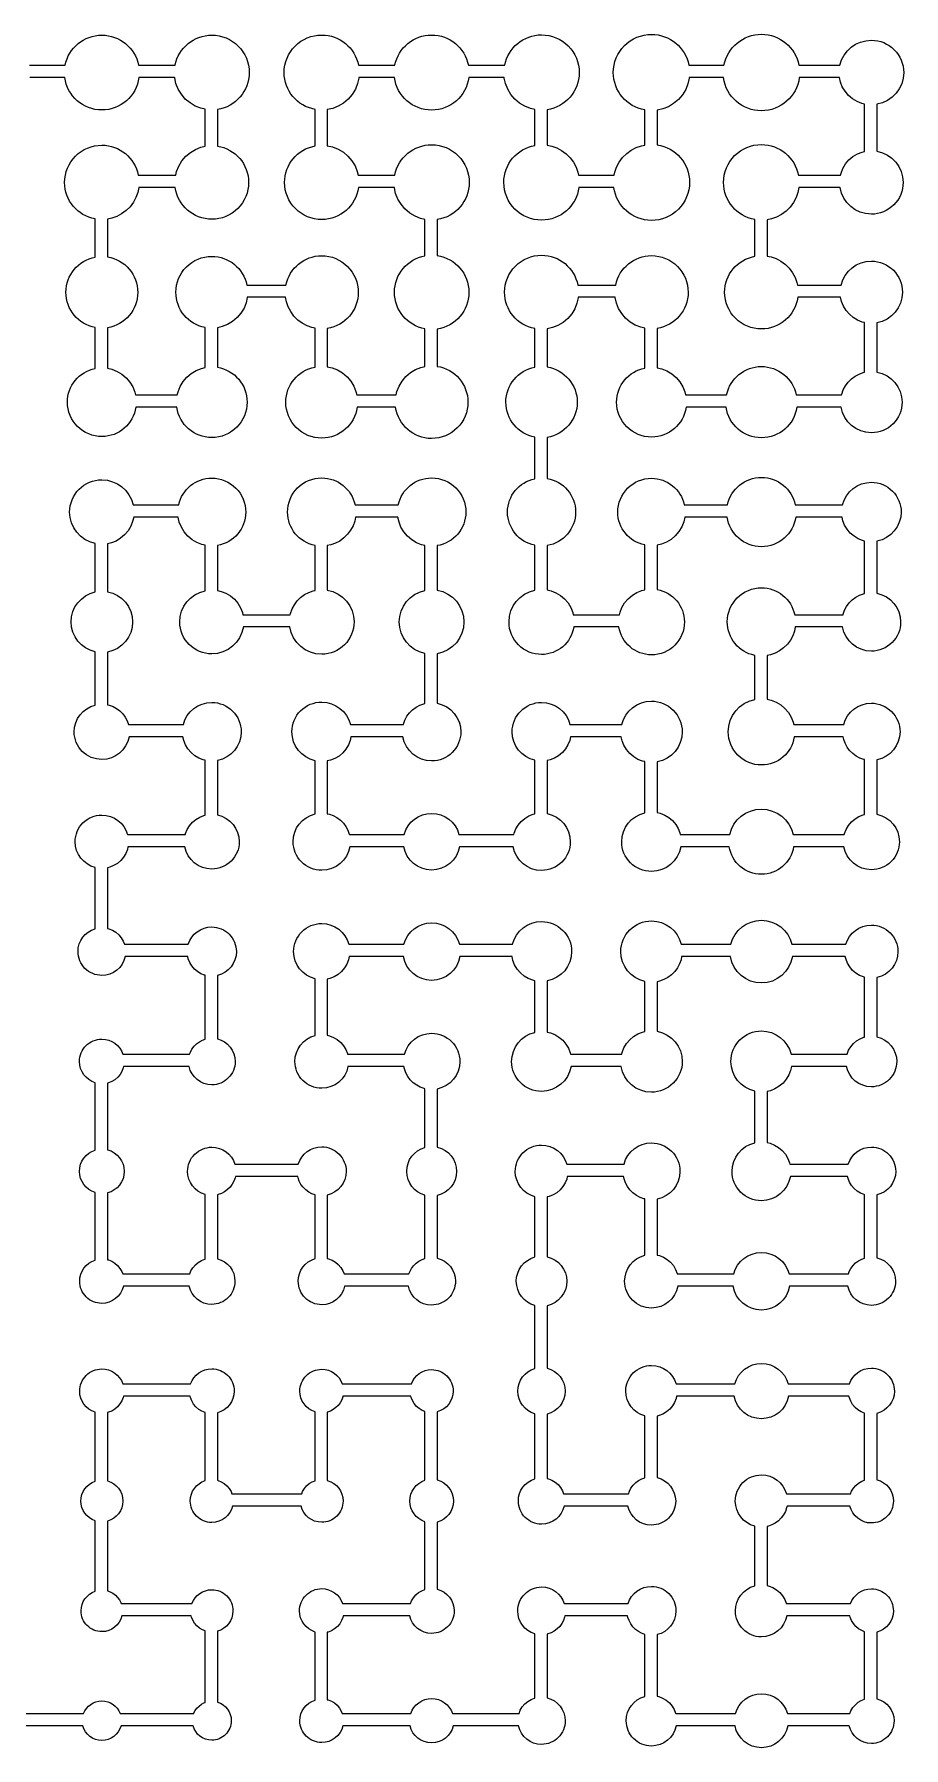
# Model space of a CAD drawing. Extents: x 0.02 to 7.98, y 0.02 to 7.98.
# Drawn here: x 6.986 to 7.975, y 4.031 to 5.98 of the extents above; entities that cross this region are included whole.
import ezdxf

# ---------------------------------------------------------------- set-up
doc = ezdxf.new("R2010")
doc.units = 0
doc.layers.add('PYDXF', color=18, linetype='CONTINUOUS')

msp = doc.modelspace()

# ---------------------------------------------------------------- linework, layer by layer
at = {"layer": 'PYDXF'}
for points in [[(6.9807, 5.9445), (7.0214, 5.9445, -0.357979), (7.0631, 5.9788, -0.357979), (7.1048, 5.9445), (7.1464, 5.9445, -0.357979), (7.1881, 5.9788, -0.414214), (7.2307, 5.9362, -0.370776), (7.1945, 5.8941), (7.1945, 5.8526, -0.370049), (7.23, 5.8112, -0.414214), (7.1881, 5.7693, -0.374497), (7.1466, 5.8055), (7.1051, 5.8055), (7.1039, 5.7999), (7.1019, 5.7942), (7.099, 5.7887), (7.0952, 5.7836), (7.0907, 5.7791), (7.0856, 5.7754), (7.0801, 5.7724), (7.0744, 5.7704), (7.0695, 5.7694), (7.0695, 5.7265, -0.368893), (7.1039, 5.6862, -0.368893), (7.0695, 5.6459), (7.0695, 5.5998), (7.0746, 5.5986), (7.0804, 5.5963), (7.0858, 5.5931), (7.0908, 5.5889), (7.0949, 5.584), (7.0982, 5.5785), (7.1005, 5.5727), (7.1012, 5.5695), (7.1489, 5.5695), (7.1497, 5.5731), (7.152, 5.579), (7.1554, 5.5846), (7.1597, 5.5897), (7.1647, 5.594), (7.1704, 5.5973), (7.1763, 5.5997), (7.1805, 5.6006), (7.1805, 5.6462, -0.36158), (7.1473, 5.6862, -0.414214), (7.1881, 5.7271, -0.355549), (7.228, 5.6945), (7.2725, 5.6945, -0.356556), (7.3131, 5.7278, -0.414214), (7.3547, 5.6862, -0.369672), (7.3195, 5.6452), (7.3195, 5.6015), (7.3251, 5.6003), (7.3311, 5.5979), (7.3368, 5.5945), (7.342, 5.5901), (7.3463, 5.585), (7.3498, 5.5793), (7.3521, 5.5732), (7.353, 5.5695), (7.3978, 5.5695), (7.3986, 5.5734), (7.4011, 5.5795), (7.4045, 5.5852), (7.4089, 5.5904), (7.4141, 5.5949), (7.4199, 5.5983), (7.426, 5.6007), (7.4305, 5.6017), (7.4305, 5.6447, -0.362101), (7.3958, 5.6862, -0.362101), (7.4305, 5.7278), (7.4305, 5.7692), (7.4255, 5.7703), (7.4192, 5.7728), (7.4132, 5.7764), (7.4078, 5.781), (7.4033, 5.7864), (7.3997, 5.7923), (7.3972, 5.7987), (7.3957, 5.805), (7.3957, 5.8055), (7.3549, 5.8055, -0.374885), (7.3131, 5.769, -0.414214), (7.2709, 5.8112, -0.361958), (7.3055, 5.8527), (7.3055, 5.8943, -0.362518), (7.2704, 5.9362, -0.414214), (7.3131, 5.9789, -0.358136), (7.3549, 5.9445), (7.3963, 5.9445, -0.358123), (7.4381, 5.9789, -0.358136), (7.4799, 5.9445), (7.5212, 5.9445, -0.358279), (7.5631, 5.9791, -0.414214), (7.6059, 5.9362, -0.371009), (7.5695, 5.8939), (7.5695, 5.8536), (7.5746, 5.8526), (7.5804, 5.8506), (7.5859, 5.8476), (7.5911, 5.8438), (7.5957, 5.8392), (7.5995, 5.8341), (7.6024, 5.8285), (7.6045, 5.8227), (7.6051, 5.8195), (7.6457, 5.8195), (7.6464, 5.8228), (7.6485, 5.8286), (7.6515, 5.8342), (7.6553, 5.8394), (7.6599, 5.8441), (7.6651, 5.8479), (7.6707, 5.8509), (7.6766, 5.8529), (7.6805, 5.8537), (7.6805, 5.8936, -0.363326), (7.6447, 5.9362, -0.414214), (7.6881, 5.9796, -0.35901), (7.7306, 5.9445), (7.7705, 5.9445, -0.359154), (7.8131, 5.9797, -0.359154), (7.8557, 5.9445), (7.9023, 5.9445, -0.349175), (7.9381, 5.973, -0.414214), (7.9749, 5.9362, -0.363886), (7.9445, 5.9001), (7.9445, 5.8467, -0.362961), (7.9742, 5.8112, -0.414214), (7.9381, 5.7751, -0.368166), (7.9025, 5.8055), (7.8558, 5.8055), (7.8546, 5.7998), (7.8525, 5.794), (7.8496, 5.7884), (7.8458, 5.7832), (7.8412, 5.7786), (7.836, 5.7748), (7.8304, 5.7718), (7.8246, 5.7698), (7.8195, 5.7687), (7.8195, 5.7275), (7.8243, 5.7265), (7.8299, 5.7245), (7.8353, 5.7216), (7.8403, 5.7179), (7.8448, 5.7135), (7.8485, 5.7084), (7.8514, 5.703), (7.8534, 5.6974), (7.854, 5.6945), (7.9037, 5.6945, -0.346711), (7.9381, 5.7217, -0.414214), (7.9735, 5.6862, -0.361958), (7.9445, 5.6515), (7.9445, 5.5954, -0.36158), (7.973, 5.5612, -0.414214), (7.9381, 5.5264, -0.366528), (7.9038, 5.5555), (7.8533, 5.5555, -0.37324), (7.8131, 5.5207, -0.37324), (7.7729, 5.5555), (7.7274, 5.5555, -0.372371), (7.6881, 5.5215, -0.414214), (7.6484, 5.5612, -0.358658), (7.6805, 5.6001), (7.6805, 5.6454), (7.6759, 5.6464), (7.6697, 5.6489), (7.6639, 5.6523), (7.6587, 5.6568), (7.6542, 5.662), (7.6507, 5.6679), (7.6483, 5.674), (7.6469, 5.6802), (7.6469, 5.6805), (7.6048, 5.6805), (7.6048, 5.6801), (7.6034, 5.6739), (7.6009, 5.6676), (7.5974, 5.6618), (7.5929, 5.6565), (7.5876, 5.652), (7.5817, 5.6484), (7.5755, 5.646), (7.5695, 5.6446), (7.5695, 5.6013, -0.36862), (7.6037, 5.5612, -0.36862), (7.5695, 5.5212), (7.5695, 5.4744, -0.366437), (7.6018, 5.4362, -0.366437), (7.5695, 5.3981), (7.5695, 5.3477), (7.574, 5.3467), (7.5795, 5.3445), (7.5846, 5.3414), (7.5893, 5.3374), (7.5933, 5.3328), (7.5964, 5.3276), (7.5985, 5.3221), (7.5991, 5.3195), (7.6517, 5.3195), (7.6523, 5.3222), (7.6545, 5.3278), (7.6576, 5.333), (7.6616, 5.3377), (7.6664, 5.3417), (7.6716, 5.3448), (7.6771, 5.347), (7.6805, 5.3478), (7.6805, 5.3988, -0.356647), (7.6498, 5.4362, -0.414214), (7.6881, 5.4746, -0.351769), (7.7254, 5.4445), (7.7746, 5.4445, -0.353562), (7.8131, 5.4757, -0.353588), (7.8516, 5.4445), (7.9054, 5.4445, -0.34356), (7.9381, 5.4701, -0.414214), (7.972, 5.4362, -0.359558), (7.9445, 5.4031), (7.9445, 5.3438, -0.358606), (7.9714, 5.3112, -0.414214), (7.9381, 5.278, -0.36425), (7.9054, 5.3055), (7.8515, 5.3055), (7.8506, 5.3009), (7.8487, 5.2956), (7.846, 5.2906), (7.8426, 5.2859), (7.8384, 5.2818), (7.8338, 5.2783), (7.8287, 5.2757), (7.8235, 5.2738), (7.8195, 5.273), (7.8195, 5.2233), (7.8242, 5.2223), (7.8298, 5.2201), (7.835, 5.2169), (7.8398, 5.2129), (7.8438, 5.2081), (7.8469, 5.2029), (7.8492, 5.1973), (7.8498, 5.1945), (7.9067, 5.1945, -0.340709), (7.9381, 5.2188, -0.414214), (7.9707, 5.1862, -0.357326), (7.9445, 5.1544), (7.9445, 5.0924, -0.356255), (7.97, 5.0612, -0.414214), (7.9381, 5.0293, -0.362127), (7.9068, 5.0555), (7.8497, 5.0555, -0.369335), (7.8131, 5.0242, -0.369335), (7.7765, 5.0555), (7.7214, 5.0555, -0.36511), (7.6881, 5.0274, -0.414214), (7.6542, 5.0612, -0.349058), (7.6805, 5.0941), (7.6805, 5.1523), (7.6779, 5.1529), (7.6727, 5.1549), (7.6679, 5.1579), (7.6635, 5.1616), (7.6597, 5.166), (7.6568, 5.1709), (7.6548, 5.176), (7.6538, 5.1805), (7.596, 5.1805), (7.5951, 5.1764), (7.5931, 5.1715), (7.5903, 5.1668), (7.5868, 5.1626), (7.5825, 5.159), (7.5779, 5.1562), (7.5729, 5.1543), (7.5695, 5.1535), (7.5695, 5.0932, -0.357587), (7.5958, 5.0612, -0.414214), (7.5631, 5.0285, -0.363339), (7.531, 5.0555), (7.4698, 5.0555, -0.362622), (7.4381, 5.029, -0.362622), (7.4065, 5.0555), (7.3451, 5.0555, -0.363104), (7.3131, 5.0287, -0.414214), (7.2806, 5.0612, -0.346409), (7.3055, 5.0928), (7.3055, 5.1533, -0.349058), (7.2792, 5.1862, -0.414214), (7.3131, 5.2201, -0.34356), (7.3459, 5.1945), (7.4061, 5.1945), (7.4062, 5.1951), (7.4078, 5.1995), (7.41, 5.2039), (7.413, 5.2078), (7.4165, 5.2114), (7.4205, 5.2143), (7.4248, 5.2166), (7.4293, 5.2182), (7.4305, 5.2184), (7.4305, 5.2754, -0.354203), (7.4013, 5.3112, -0.354229), (7.4305, 5.3471), (7.4305, 5.3982), (7.4267, 5.3991), (7.421, 5.4014), (7.4155, 5.4046), (7.4106, 5.4088), (7.4065, 5.4137), (7.4032, 5.4191), (7.401, 5.4248), (7.3997, 5.4305), (7.3515, 5.4305), (7.3506, 5.4259), (7.3487, 5.4206), (7.346, 5.4156), (7.3426, 5.4109), (7.3384, 5.4068), (7.3338, 5.4033), (7.3287, 5.4007), (7.3235, 5.3988), (7.3195, 5.398), (7.3195, 5.3474, -0.363899), (7.3499, 5.3112, -0.414214), (7.3131, 5.2745, -0.36901), (7.2768, 5.3055), (7.224, 5.3055, -0.368503), (7.1881, 5.2749, -0.414214), (7.1517, 5.3112, -0.353536), (7.1805, 5.3467), (7.1805, 5.3985), (7.1768, 5.3993), (7.1711, 5.4016), (7.1657, 5.4048), (7.1608, 5.4089), (7.1567, 5.4138), (7.1535, 5.4192), (7.1512, 5.4249), (7.15, 5.4305), (7.0993, 5.4305), (7.0981, 5.4255), (7.096, 5.4201), (7.0929, 5.4149), (7.089, 5.4103), (7.0844, 5.4064), (7.0793, 5.4033), (7.0739, 5.4012), (7.0695, 5.4002), (7.0695, 5.3456, -0.36158), (7.0981, 5.3112, -0.36158), (7.0695, 5.2769), (7.0695, 5.217), (7.0715, 5.2166), (7.0758, 5.2151), (7.0798, 5.2129), (7.0836, 5.2101), (7.087, 5.2068), (7.0898, 5.203), (7.0919, 5.1989), (7.0934, 5.1946), (7.0935, 5.1945), (7.1558, 5.1945, -0.342641), (7.1881, 5.2197, -0.414214), (7.2215, 5.1862, -0.358841), (7.1945, 5.1535), (7.1945, 5.0917, -0.35483), (7.2193, 5.0612, -0.414214), (7.1881, 5.0301, -0.36158), (7.1576, 5.0555), (7.0928, 5.0555), (7.0921, 5.0523), (7.0904, 5.0478), (7.0878, 5.0436), (7.0846, 5.0398), (7.0808, 5.0365), (7.0765, 5.034), (7.072, 5.0322), (7.0695, 5.0316), (7.0695, 4.9625), (7.0711, 4.9622), (7.0751, 4.9606), (7.0789, 4.9583), (7.0823, 4.9554), (7.0852, 4.952), (7.0874, 4.9482), (7.0889, 4.9445), (7.1614, 4.9445, -0.328971), (7.1881, 4.9642, -0.414214), (7.2161, 4.9362, -0.348192), (7.1945, 4.9091), (7.1945, 4.837, -0.344598), (7.2147, 4.8112, -0.414214), (7.1881, 4.7847, -0.351625), (7.1623, 4.8055), (7.0878, 4.8055), (7.0874, 4.8038), (7.0859, 4.8), (7.0838, 4.7965), (7.0811, 4.7933), (7.0779, 4.7905), (7.0743, 4.7884), (7.0706, 4.7869), (7.0695, 4.7867), (7.0695, 4.7108, -0.341524), (7.0886, 4.6862, -0.341524), (7.0695, 4.6617), (7.0695, 4.5856), (7.0705, 4.5854), (7.0743, 4.5839), (7.0778, 4.5818), (7.081, 4.5791), (7.0837, 4.5759), (7.0858, 4.5724), (7.0869, 4.5695), (7.1631, 4.5695), (7.1644, 4.5729), (7.1666, 4.5766), (7.1695, 4.5799), (7.1728, 4.5827), (7.1765, 4.5849), (7.1804, 4.5865), (7.1805, 4.5865), (7.1805, 4.6599, -0.334075), (7.1606, 4.6862, -0.414214), (7.1881, 4.7137, -0.327282), (7.2143, 4.6945), (7.2865, 4.6945, -0.328417), (7.3131, 4.7141, -0.414214), (7.3409, 4.6862, -0.347734), (7.3195, 4.6592), (7.3195, 4.5871), (7.321, 4.5868), (7.3249, 4.5852), (7.3287, 4.583), (7.332, 4.5802), (7.3349, 4.5768), (7.3371, 4.573), (7.3385, 4.5695), (7.4123, 4.5695), (7.4133, 4.5721), (7.4151, 4.5757), (7.4176, 4.5789), (7.4204, 4.5818), (7.4237, 4.5842), (7.4272, 4.5861), (7.4305, 4.5872), (7.4305, 4.659, -0.336512), (7.4098, 4.6862, -0.336512), (7.4305, 4.7135), (7.4305, 4.7801), (7.4296, 4.7803), (7.4252, 4.7819), (7.4211, 4.7841), (7.4172, 4.7869), (7.4138, 4.7903), (7.4109, 4.7942), (7.4087, 4.7984), (7.4072, 4.8027), (7.4066, 4.8055), (7.343, 4.8055, -0.359715), (7.3131, 4.7807, -0.414214), (7.2826, 4.8112, -0.342063), (7.3055, 4.8408), (7.3055, 4.9053, -0.345136), (7.2812, 4.9362, -0.414214), (7.3131, 4.9682, -0.339315), (7.3439, 4.9445), (7.4066, 4.9445, -0.341038), (7.4381, 4.9689, -0.341038), (7.4697, 4.9445), (7.5301, 4.9445, -0.344151), (7.5631, 4.9704, -0.414214), (7.5973, 4.9362, -0.360015), (7.5695, 4.9028), (7.5695, 4.8446), (7.5731, 4.8437), (7.5781, 4.8418), (7.5829, 4.8389), (7.5872, 4.8353), (7.5908, 4.831), (7.5936, 4.8262), (7.5956, 4.8212), (7.596, 4.8195), (7.6542, 4.8195), (7.6547, 4.8215), (7.6567, 4.8267), (7.6596, 4.8316), (7.6634, 4.836), (7.6678, 4.8397), (7.6727, 4.8427), (7.6778, 4.8447), (7.6805, 4.8453), (7.6805, 4.9023, -0.350918), (7.6532, 4.9362, -0.414214), (7.6881, 4.9711, -0.345569), (7.7219, 4.9445), (7.7785, 4.9445, -0.347157), (7.8131, 4.9719, -0.347222), (7.8478, 4.9445), (7.9091, 4.9445, -0.335129), (7.9381, 4.9664, -0.414214), (7.9683, 4.9362, -0.35296), (7.9445, 4.9068), (7.9445, 4.8393, -0.350106), (7.967, 4.8112, -0.414214), (7.9381, 4.7824, -0.356595), (7.9099, 4.8055), (7.8473, 4.8055), (7.8463, 4.801), (7.8443, 4.7959), (7.8414, 4.7911), (7.8377, 4.7867), (7.8333, 4.783), (7.8284, 4.7801), (7.8233, 4.778), (7.8195, 4.7772), (7.8195, 4.719), (7.8229, 4.7182), (7.8279, 4.7162), (7.8325, 4.7134), (7.8368, 4.7099), (7.8403, 4.7057), (7.8431, 4.701), (7.8451, 4.6961), (7.8454, 4.6945), (7.9118, 4.6945, -0.327731), (7.9381, 4.7139, -0.414214), (7.9658, 4.6862, -0.347379), (7.9445, 4.6594), (7.9445, 4.5879, -0.346881), (7.9656, 4.5612, -0.414214), (7.9381, 4.5338, -0.353693), (7.9113, 4.5555), (7.8452, 4.5555, -0.363339), (7.8131, 4.5285, -0.363339), (7.781, 4.5555), (7.718, 4.5555, -0.359715), (7.6881, 4.5307, -0.414214), (7.6576, 4.5612, -0.342063), (7.6805, 4.5908), (7.6805, 4.6548), (7.6795, 4.655), (7.6751, 4.6566), (7.6709, 4.6588), (7.667, 4.6617), (7.6636, 4.6651), (7.6607, 4.669), (7.6585, 4.6732), (7.6569, 4.6776), (7.6563, 4.6805), (7.5924, 4.6805), (7.5917, 4.6775), (7.5899, 4.6731), (7.5874, 4.6689), (7.5842, 4.6651), (7.5805, 4.6619), (7.5763, 4.6594), (7.5719, 4.6577), (7.5695, 4.6571), (7.5695, 4.5891, -0.349739), (7.5918, 4.5612, -0.349739), (7.5695, 4.5333), (7.5695, 4.4623, -0.345543), (7.59, 4.4362, -0.345543), (7.5695, 4.4101), (7.5695, 4.3368), (7.5709, 4.3365), (7.5748, 4.3349), (7.5784, 4.3327), (7.5818, 4.3299), (7.5846, 4.3266), (7.5868, 4.3229), (7.5881, 4.3195), (7.662, 4.3195), (7.663, 4.3223), (7.6648, 4.3258), (7.6673, 4.3291), (7.6702, 4.3321), (7.6735, 4.3345), (7.6771, 4.3364), (7.6805, 4.3376), (7.6805, 4.4081, -0.338749), (7.6589, 4.4362, -0.414214), (7.6881, 4.4654, -0.332428), (7.7161, 4.4445), (7.7828, 4.4445, -0.338223), (7.8131, 4.4677, -0.338341), (7.8435, 4.4445), (7.9133, 4.4445, -0.322921), (7.9381, 4.4624, -0.414214), (7.9643, 4.4362, -0.343626), (7.9445, 4.4109), (7.9445, 4.3354, -0.34042), (7.9632, 4.3112, -0.414214), (7.9381, 4.2862, -0.347852), (7.9138, 4.3055), (7.8422, 4.3055), (7.8417, 4.3033), (7.8403, 4.2993), (7.8383, 4.2954), (7.8356, 4.2919), (7.8325, 4.2887), (7.8289, 4.2861), (7.825, 4.284), (7.821, 4.2826), (7.8195, 4.2823), (7.8195, 4.215), (7.8218, 4.2145), (7.8261, 4.2127), (7.8303, 4.2103), (7.834, 4.2071), (7.8372, 4.2034), (7.8396, 4.1993), (7.8414, 4.1949), (7.8414, 4.1945), (7.9145, 4.1945, -0.318622), (7.9381, 4.2113, -0.414214), (7.9632, 4.1862, -0.34042), (7.9445, 4.1621), (7.9445, 4.0862, -0.342601), (7.9639, 4.0612, -0.414214), (7.9381, 4.0354, -0.349818), (7.913, 4.0555), (7.8432, 4.0555, -0.359989), (7.8131, 4.0306, -0.359989), (7.7831, 4.0555), (7.7162, 4.0555, -0.356255), (7.6881, 4.0325, -0.414214), (7.6594, 4.0612, -0.337433), (7.6805, 4.0889), (7.6805, 4.1595), (7.6769, 4.1607), (7.6733, 4.1627), (7.67, 4.1651), (7.667, 4.1681), (7.6645, 4.1714), (7.6626, 4.1751), (7.6613, 4.1788), (7.6609, 4.1805), (7.5896, 4.1805), (7.5892, 4.179), (7.5879, 4.1753), (7.5861, 4.1718), (7.5837, 4.1686), (7.5808, 4.1657), (7.5775, 4.1633), (7.574, 4.1614), (7.5703, 4.1601), (7.5695, 4.1599), (7.5695, 4.0873, -0.345543), (7.59, 4.0612, -0.414214), (7.5631, 4.0343, -0.352463), (7.5369, 4.0555), (7.4626, 4.0555, -0.34835), (7.4381, 4.036, -0.34835), (7.4136, 4.0555), (7.3372, 4.0555, -0.347379), (7.3131, 4.0364, -0.414214), (7.2883, 4.0612, -0.325499), (7.3055, 4.0848), (7.3055, 4.1622, -0.327004), (7.2879, 4.1862, -0.414214), (7.3131, 4.2115, -0.31939), (7.3369, 4.1945), (7.4139, 4.1945), (7.4151, 4.1975), (7.4173, 4.2011), (7.42, 4.2044), (7.4232, 4.2071), (7.4268, 4.2092), (7.4305, 4.2107), (7.4305, 4.2876, -0.325591), (7.4133, 4.3112, -0.325499), (7.4305, 4.3348), (7.4305, 4.413), (7.4273, 4.4143), (7.4239, 4.4163), (7.4208, 4.4189), (7.4182, 4.422), (7.4162, 4.4254), (7.4147, 4.4291), (7.4144, 4.4305), (7.3372, 4.4305), (7.3371, 4.4296), (7.3359, 4.4263), (7.3342, 4.423), (7.332, 4.42), (7.3293, 4.4174), (7.3263, 4.4152), (7.3231, 4.4135), (7.3197, 4.4123), (7.3195, 4.4122), (7.3195, 4.3346, -0.338026), (7.3374, 4.3112, -0.414214), (7.3131, 4.287, -0.345674), (7.2896, 4.3055), (7.2118, 4.3055, -0.346251), (7.1881, 4.2868, -0.414214), (7.1637, 4.3112, -0.324111), (7.1805, 4.3344), (7.1805, 4.412), (7.1769, 4.4134), (7.1733, 4.4155), (7.1701, 4.4183), (7.1674, 4.4215), (7.1653, 4.425), (7.1638, 4.4288), (7.1634, 4.4305), (7.0876, 4.4305), (7.0872, 4.4288), (7.0858, 4.4251), (7.0837, 4.4216), (7.081, 4.4184), (7.0778, 4.4157), (7.0743, 4.4136), (7.0705, 4.4121), (7.0695, 4.4119), (7.0695, 4.3342, -0.336736), (7.087, 4.3112, -0.336867), (7.0695, 4.2883), (7.0695, 4.209), (7.0726, 4.2079), (7.0757, 4.2063), (7.0785, 4.2042), (7.081, 4.2016), (7.0831, 4.1988), (7.0848, 4.1957), (7.0852, 4.1945), (7.1656, 4.1945, -0.31457), (7.1881, 4.2103, -0.414214), (7.2122, 4.1862, -0.337394), (7.1945, 4.1631), (7.1945, 4.0824, -0.330858), (7.2103, 4.0612, -0.414214), (7.1881, 4.0391, -0.33921), (7.1668, 4.0555), (7.0849, 4.0555, -0.340656), (7.0631, 4.0387, -0.340656), (7.0413, 4.0555), (6.9571, 4.0555, -0.330489)], [(6.9561, 4.0695), (7.0422, 4.0695, -0.307941), (7.0631, 4.0838, -0.307941), (7.0841, 4.0695), (7.1676, 4.0695), (7.1678, 4.0701), (7.1694, 4.073), (7.1713, 4.0757), (7.1737, 4.078), (7.1763, 4.08), (7.1792, 4.0815), (7.1805, 4.082), (7.1805, 4.1635), (7.1775, 4.1647), (7.1741, 4.1667), (7.1711, 4.1692), (7.1685, 4.1723), (7.1665, 4.1756), (7.1651, 4.1792), (7.1648, 4.1805), (7.086, 4.1805, -0.343915), (7.0631, 4.1626, -0.414214), (7.0395, 4.1862, -0.320924), (7.0555, 4.2086), (7.0555, 4.2887, -0.321745), (7.0393, 4.3112, -0.321692), (7.0555, 4.3338), (7.0555, 4.4122, -0.327004), (7.0379, 4.4362, -0.414214), (7.0631, 4.4615, -0.31939), (7.0869, 4.4445), (7.1641, 4.4445, -0.320131), (7.1881, 4.4617, -0.414214), (7.2136, 4.4362, -0.341524), (7.1945, 4.4117), (7.1945, 4.3348), (7.1953, 4.3346), (7.1989, 4.3332), (7.2023, 4.3311), (7.2054, 4.3285), (7.208, 4.3254), (7.2101, 4.322), (7.2111, 4.3195), (7.2904, 4.3195), (7.2914, 4.3219), (7.2934, 4.3253), (7.296, 4.3284), (7.299, 4.331), (7.3024, 4.333), (7.3055, 4.3342), (7.3055, 4.4126, -0.325591), (7.2883, 4.4362, -0.414214), (7.3131, 4.4611, -0.317854), (7.3365, 4.4445), (7.4152, 4.4445, -0.316252), (7.4381, 4.4607, -0.414214), (7.4626, 4.4362, -0.338644), (7.4445, 4.4127), (7.4445, 4.3352, -0.339841), (7.463, 4.3112, -0.339946), (7.4445, 4.2872), (7.4445, 4.211, -0.342181), (7.4637, 4.1862, -0.414214), (7.4381, 4.1606, -0.349398), (7.4132, 4.1805), (7.3376, 4.1805), (7.3372, 4.1788), (7.3358, 4.1751), (7.3337, 4.1716), (7.331, 4.1684), (7.3278, 4.1657), (7.3243, 4.1636), (7.3205, 4.1621), (7.3195, 4.1619), (7.3195, 4.0852), (7.3204, 4.085), (7.3241, 4.0835), (7.3276, 4.0815), (7.3307, 4.0788), (7.3333, 4.0757), (7.3354, 4.0722), (7.3365, 4.0695), (7.4143, 4.0695, -0.31939), (7.4381, 4.0865, -0.31939), (7.4619, 4.0695), (7.5375, 4.0695), (7.5389, 4.0731), (7.5412, 4.0769), (7.5441, 4.0803), (7.5475, 4.0832), (7.5512, 4.0854), (7.5552, 4.087), (7.5555, 4.0871), (7.5555, 4.1602, -0.333021), (7.536, 4.1862, -0.414214), (7.5631, 4.2134, -0.326106), (7.5889, 4.1945), (7.6615, 4.1945, -0.328417), (7.6881, 4.2141, -0.414214), (7.7159, 4.1862, -0.347734), (7.6945, 4.1592), (7.6945, 4.0891), (7.6965, 4.0887), (7.7008, 4.087), (7.7048, 4.0846), (7.7084, 4.0815), (7.7115, 4.0779), (7.7139, 4.0739), (7.7155, 4.0697), (7.7156, 4.0695), (7.7836, 4.0695, -0.336288), (7.8131, 4.0919, -0.336288), (7.8426, 4.0695), (7.9137, 4.0695), (7.9149, 4.0726), (7.9171, 4.0762), (7.9199, 4.0795), (7.9231, 4.0823), (7.9267, 4.0844), (7.9305, 4.0859), (7.9305, 4.1624), (7.9271, 4.1638), (7.9236, 4.1659), (7.9204, 4.1685), (7.9177, 4.1717), (7.9156, 4.1752), (7.9142, 4.1789), (7.9138, 4.1805), (7.842, 4.1805, -0.357901), (7.8131, 4.1567, -0.414214), (7.7836, 4.1862, -0.339591), (7.8055, 4.2147), (7.8055, 4.2826, -0.339999), (7.7834, 4.3112, -0.414214), (7.8131, 4.3409, -0.333785), (7.8416, 4.3195), (7.9145, 4.3195), (7.9156, 4.3223), (7.9177, 4.3258), (7.9204, 4.3289), (7.9236, 4.3316), (7.9271, 4.3337), (7.9305, 4.3351), (7.9305, 4.4112), (7.9304, 4.4112), (7.9266, 4.4127), (7.9229, 4.4149), (7.9196, 4.4177), (7.9168, 4.421), (7.9146, 4.4247), (7.9131, 4.4285), (7.9126, 4.4305), (7.844, 4.4305, -0.36158), (7.8131, 4.4048, -0.36158), (7.7822, 4.4305), (7.7167, 4.4305), (7.716, 4.4277), (7.7143, 4.4234), (7.7119, 4.4193), (7.7088, 4.4156), (7.7051, 4.4125), (7.701, 4.41), (7.6967, 4.4083), (7.6945, 4.4078), (7.6945, 4.3379, -0.346881), (7.7156, 4.3112, -0.414214), (7.6881, 4.2838, -0.353693), (7.6613, 4.3055), (7.5888, 4.3055, -0.35118), (7.5631, 4.2849, -0.414214), (7.5367, 4.3112, -0.330805), (7.5555, 4.3365), (7.5555, 4.4104, -0.33248), (7.5362, 4.4362, -0.33248), (7.5555, 4.4621), (7.5555, 4.5336, -0.337433), (7.5344, 4.5612, -0.337433), (7.5555, 4.5889), (7.5555, 4.6574, -0.340525), (7.5332, 4.6862, -0.414214), (7.5631, 4.7161, -0.33426), (7.5918, 4.6945), (7.6569, 4.6945, -0.340367), (7.6881, 4.7186, -0.414214), (7.7205, 4.6862, -0.357065), (7.6945, 4.6546), (7.6945, 4.591), (7.6971, 4.5904), (7.7016, 4.5886), (7.7058, 4.5861), (7.7097, 4.5828), (7.713, 4.579), (7.7155, 4.5747), (7.7173, 4.5702), (7.7174, 4.5695), (7.7816, 4.5695, -0.341038), (7.8131, 4.5939, -0.341038), (7.8447, 4.5695), (7.912, 4.5695), (7.913, 4.5723), (7.9148, 4.5758), (7.9173, 4.5791), (7.9202, 4.5821), (7.9235, 4.5845), (7.9271, 4.5864), (7.9305, 4.5876), (7.9305, 4.6597), (7.93, 4.6598), (7.9259, 4.6614), (7.922, 4.6637), (7.9186, 4.6667), (7.9156, 4.6702), (7.9133, 4.674), (7.9117, 4.6781), (7.9111, 4.6805), (7.846, 4.6805, -0.364472), (7.8131, 4.6528, -0.414214), (7.7797, 4.6862, -0.348219), (7.8055, 4.7187), (7.8055, 4.7774, -0.350708), (7.7784, 4.8112, -0.414214), (7.8131, 4.846, -0.345372), (7.8468, 4.8195), (7.9105, 4.8195), (7.9105, 4.8197), (7.9122, 4.824), (7.9146, 4.828), (7.9177, 4.8317), (7.9213, 4.8347), (7.9254, 4.8371), (7.9296, 4.8388), (7.9305, 4.839), (7.9305, 4.9071), (7.9292, 4.9074), (7.9248, 4.9091), (7.9206, 4.9117), (7.9168, 4.9149), (7.9135, 4.9187), (7.911, 4.9229), (7.9093, 4.9274), (7.9085, 4.9305), (7.8483, 4.9305, -0.367633), (7.8131, 4.9005, -0.36762), (7.7779, 4.9305), (7.7224, 4.9305), (7.7217, 4.9269), (7.72, 4.9222), (7.7176, 4.9177), (7.7146, 4.9135), (7.7108, 4.9098), (7.7066, 4.9067), (7.7021, 4.9043), (7.6974, 4.9026), (7.6945, 4.902), (7.6945, 4.8456, -0.36158), (7.7231, 4.8112, -0.414214), (7.6881, 4.7762, -0.36671), (7.6536, 4.8055), (7.5966, 4.8055, -0.365305), (7.5631, 4.7772, -0.414214), (7.5291, 4.8112, -0.349398), (7.5555, 4.8443), (7.5555, 4.903), (7.5531, 4.9036), (7.548, 4.9056), (7.5433, 4.9084), (7.539, 4.9121), (7.5353, 4.9164), (7.5325, 4.9212), (7.5305, 4.9262), (7.5295, 4.9305), (7.4702, 4.9305, -0.363339), (7.4381, 4.9035, -0.363339), (7.406, 4.9305), (7.3445, 4.9305), (7.3436, 4.9269), (7.3418, 4.9221), (7.3391, 4.9177), (7.3357, 4.9137), (7.3317, 4.9103), (7.3272, 4.9076), (7.3225, 4.9057), (7.3195, 4.905), (7.3195, 4.841), (7.3221, 4.8404), (7.3266, 4.8386), (7.3308, 4.8361), (7.3347, 4.8328), (7.338, 4.829), (7.3405, 4.8247), (7.3423, 4.8202), (7.3424, 4.8195), (7.4072, 4.8195, -0.33967), (7.4381, 4.8433, -0.414214), (7.4702, 4.8112, -0.356516), (7.4445, 4.7799), (7.4445, 4.7138, -0.348953), (7.4665, 4.6862, -0.348953), (7.4445, 4.6587), (7.4445, 4.5875, -0.345989), (7.4652, 4.5612, -0.414214), (7.4381, 4.5341, -0.352881), (7.4117, 4.5555), (7.3392, 4.5555, -0.352044), (7.3131, 4.5345, -0.414214), (7.2864, 4.5612, -0.33194), (7.3055, 4.5869), (7.3055, 4.6595), (7.3019, 4.6607), (7.2983, 4.6627), (7.295, 4.6651), (7.292, 4.6681), (7.2895, 4.6714), (7.2876, 4.6751), (7.2863, 4.6788), (7.2859, 4.6805), (7.2149, 4.6805), (7.2146, 4.6789), (7.2133, 4.6752), (7.2114, 4.6716), (7.2089, 4.6683), (7.206, 4.6654), (7.2027, 4.663), (7.1991, 4.6611), (7.1954, 4.6598), (7.1945, 4.6596), (7.1945, 4.5868, -0.344125), (7.2145, 4.5612, -0.414214), (7.1881, 4.5349, -0.35118), (7.1624, 4.5555), (7.0876, 4.5555, -0.34835), (7.0631, 4.536, -0.414214), (7.0379, 4.5612, -0.327004), (7.0555, 4.5853), (7.0555, 4.662, -0.327691), (7.0377, 4.6862, -0.327691), (7.0555, 4.7105), (7.0555, 4.787, -0.327691), (7.0377, 4.8112, -0.414214), (7.0631, 4.8367, -0.320131), (7.0871, 4.8195), (7.1629, 4.8195), (7.1638, 4.8219), (7.1656, 4.8254), (7.168, 4.8286), (7.1708, 4.8314), (7.174, 4.8337), (7.1774, 4.8356), (7.1805, 4.8367), (7.1805, 4.9093), (7.1799, 4.9095), (7.1758, 4.9111), (7.1718, 4.9134), (7.1683, 4.9164), (7.1653, 4.92), (7.163, 4.9239), (7.1613, 4.928), (7.1608, 4.9305), (7.0896, 4.9305, -0.352921), (7.0631, 4.9091, -0.414214), (7.036, 4.9362, -0.333021), (7.0555, 4.9622), (7.0555, 5.0319, -0.341682), (7.0328, 5.0612, -0.414214), (7.0631, 5.0916, -0.335564), (7.0923, 5.0695), (7.1581, 5.0695), (7.1583, 5.0704), (7.1602, 5.075), (7.1628, 5.0793), (7.1661, 5.0833), (7.17, 5.0866), (7.1744, 5.0892), (7.179, 5.091), (7.1805, 5.0914), (7.1805, 5.1538), (7.1783, 5.1543), (7.1734, 5.1562), (7.1687, 5.159), (7.1645, 5.1626), (7.1609, 5.1668), (7.1581, 5.1715), (7.1562, 5.1764), (7.1552, 5.1805), (7.094, 5.1805, -0.36158), (7.0631, 5.1548, -0.414214), (7.0316, 5.1862, -0.344125), (7.0555, 5.2167), (7.0555, 5.2772, -0.351167), (7.0281, 5.3112, -0.351167), (7.0555, 5.3453), (7.0555, 5.4005, -0.35398), (7.0265, 5.4362, -0.414214), (7.0631, 5.4729, -0.348887), (7.0987, 5.4445), (7.1505, 5.4445, -0.352214), (7.1881, 5.4748, -0.414214), (7.2267, 5.4362, -0.366254), (7.1945, 5.3982), (7.1945, 5.347), (7.1988, 5.346), (7.2042, 5.3439), (7.2093, 5.3408), (7.2138, 5.337), (7.2177, 5.3324), (7.2208, 5.3273), (7.2229, 5.3219), (7.2234, 5.3195), (7.2773, 5.3195), (7.2777, 5.321), (7.2794, 5.326), (7.282, 5.3308), (7.2852, 5.3352), (7.2891, 5.3391), (7.2936, 5.3424), (7.2983, 5.3449), (7.3033, 5.3467), (7.3055, 5.3471), (7.3055, 5.3982, -0.357405), (7.2743, 5.4362, -0.414214), (7.3131, 5.4751, -0.35258), (7.351, 5.4445), (7.4002, 5.4445, -0.35262), (7.4381, 5.4751, -0.414214), (7.477, 5.4362, -0.366567), (7.4445, 5.398), (7.4445, 5.3474, -0.363899), (7.4749, 5.3112, -0.363886), (7.4445, 5.2751), (7.4445, 5.2187, -0.358358), (7.4713, 5.1862, -0.414214), (7.4381, 5.1531, -0.364029), (7.4055, 5.1805), (7.3464, 5.1805), (7.3455, 5.1763), (7.3435, 5.1713), (7.3407, 5.1666), (7.3371, 5.1623), (7.3328, 5.1587), (7.3281, 5.1558), (7.3231, 5.1539), (7.3195, 5.1531), (7.3195, 5.0931), (7.3218, 5.0926), (7.3262, 5.091), (7.3304, 5.0888), (7.3343, 5.0859), (7.3378, 5.0825), (7.3407, 5.0785), (7.3429, 5.0743), (7.3445, 5.0699), (7.3446, 5.0695), (7.407, 5.0695, -0.34013), (7.4381, 5.0935, -0.340025), (7.4692, 5.0695), (7.5316, 5.0695), (7.5319, 5.0708), (7.5338, 5.0757), (7.5365, 5.0802), (7.54, 5.0844), (7.5441, 5.0878), (7.5487, 5.0906), (7.5535, 5.0925), (7.5555, 5.0929), (7.5555, 5.1538, -0.348219), (7.5297, 5.1862, -0.414214), (7.5631, 5.2197, -0.342641), (7.5954, 5.1945), (7.6543, 5.1945, -0.345648), (7.6881, 5.2211, -0.414214), (7.723, 5.1862, -0.36158), (7.6945, 5.152), (7.6945, 5.0944), (7.6981, 5.0936), (7.7031, 5.0916), (7.7078, 5.0888), (7.7121, 5.0852), (7.7157, 5.0809), (7.7185, 5.0762), (7.7205, 5.0712), (7.7209, 5.0695), (7.7771, 5.0695, -0.349582), (7.8131, 5.0983, -0.349582), (7.8491, 5.0695), (7.9073, 5.0695), (7.9076, 5.0706), (7.9095, 5.0753), (7.9121, 5.0798), (7.9155, 5.0838), (7.9196, 5.0872), (7.924, 5.0899), (7.9287, 5.0918), (7.9305, 5.0922), (7.9305, 5.1547), (7.9294, 5.1549), (7.925, 5.1564), (7.9208, 5.1587), (7.9169, 5.1616), (7.9134, 5.165), (7.9106, 5.1689), (7.9083, 5.1732), (7.9068, 5.1776), (7.9062, 5.1805), (7.8504, 5.1805, -0.370114), (7.8131, 5.1485, -0.414214), (7.7754, 5.1862, -0.355667), (7.8055, 5.2231), (7.8055, 5.2732, -0.357405), (7.7743, 5.3112, -0.414214), (7.8131, 5.3501, -0.35258), (7.851, 5.3195), (7.9059, 5.3195), (7.906, 5.3201), (7.9076, 5.3246), (7.9099, 5.3289), (7.9129, 5.3329), (7.9164, 5.3365), (7.9204, 5.3394), (7.9247, 5.3417), (7.9292, 5.3433), (7.9305, 5.3436), (7.9305, 5.4033), (7.9282, 5.4039), (7.9232, 5.4058), (7.9184, 5.4087), (7.9142, 5.4123), (7.9106, 5.4166), (7.9077, 5.4213), (7.9057, 5.4263), (7.9048, 5.4305), (7.8522, 5.4305, -0.372112), (7.8131, 5.3968, -0.372073), (7.7741, 5.4305), (7.726, 5.4305), (7.7248, 5.425), (7.7225, 5.4193), (7.7193, 5.414), (7.7152, 5.4091), (7.7104, 5.405), (7.705, 5.4018), (7.6994, 5.3996), (7.6945, 5.3985), (7.6945, 5.3481, -0.364784), (7.7256, 5.3112, -0.414214), (7.6881, 5.2738, -0.369815), (7.6511, 5.3055), (7.5997, 5.3055, -0.369335), (7.5631, 5.2742, -0.414214), (7.5261, 5.3112, -0.354634), (7.5555, 5.3474), (7.5555, 5.3984, -0.357222), (7.5244, 5.4362, -0.357222), (7.5555, 5.4741), (7.5555, 5.5215, -0.359819), (7.5225, 5.5612, -0.359819), (7.5555, 5.601), (7.5555, 5.6449, -0.361814), (7.521, 5.6862, -0.414214), (7.5631, 5.7284, -0.357365), (7.6043, 5.6945), (7.6474, 5.6945, -0.356712), (7.6881, 5.7279, -0.414214), (7.7298, 5.6862, -0.369802), (7.6945, 5.6451), (7.6945, 5.6004), (7.6998, 5.5992), (7.7056, 5.5969), (7.7112, 5.5936), (7.7162, 5.5893), (7.7204, 5.5843), (7.7238, 5.5788), (7.7261, 5.5729), (7.7269, 5.5695), (7.7735, 5.5695, -0.355196), (7.8131, 5.6018, -0.355196), (7.8527, 5.5695), (7.9043, 5.5695), (7.9045, 5.5705), (7.9062, 5.5752), (7.9086, 5.5798), (7.9117, 5.584), (7.9154, 5.5877), (7.9196, 5.5908), (7.9241, 5.5932), (7.9288, 5.5948), (7.9305, 5.5952), (7.9305, 5.6517), (7.9277, 5.6524), (7.9225, 5.6544), (7.9175, 5.6574), (7.9131, 5.6612), (7.9093, 5.6657), (7.9063, 5.6706), (7.9043, 5.6758), (7.9032, 5.6805), (7.8545, 5.6805, -0.374393), (7.8131, 5.6445, -0.414214), (7.7713, 5.6862, -0.36158), (7.8055, 5.7272), (7.8055, 5.769, -0.362935), (7.7701, 5.8112, -0.414214), (7.8131, 5.8543, -0.358567), (7.8552, 5.8195), (7.9031, 5.8195), (7.9036, 5.8218), (7.9057, 5.8272), (7.9087, 5.8322), (7.9126, 5.8368), (7.9171, 5.8406), (7.9222, 5.8436), (7.9275, 5.8458), (7.9305, 5.8464), (7.9305, 5.9004), (7.9273, 5.9011), (7.9219, 5.9032), (7.9167, 5.9063), (7.9121, 5.9102), (7.9082, 5.9149), (7.9051, 5.92), (7.903, 5.9254), (7.9018, 5.9305), (7.8562, 5.9305, -0.375947), (7.8131, 5.8927, -0.375947), (7.77, 5.9305), (7.7311, 5.9305), (7.731, 5.93), (7.7296, 5.9235), (7.727, 5.9171), (7.7234, 5.911), (7.7188, 5.9056), (7.7133, 5.9009), (7.7073, 5.8973), (7.7009, 5.8948), (7.6945, 5.8933), (7.6945, 5.854, -0.371464), (7.7314, 5.8112, -0.414214), (7.6881, 5.768, -0.375753), (7.6453, 5.8055), (7.6056, 5.8055, -0.375442), (7.5631, 5.7683, -0.414214), (7.5202, 5.8112, -0.362805), (7.5555, 5.8534), (7.5555, 5.8942), (7.5505, 5.8953), (7.5442, 5.8978), (7.5382, 5.9014), (7.5328, 5.906), (7.5283, 5.9114), (7.5247, 5.9173), (7.5222, 5.9237), (7.5207, 5.93), (7.5207, 5.9305), (7.4804, 5.9305, -0.375248), (7.4381, 5.8935, -0.375261), (7.3958, 5.9305), (7.3554, 5.9305), (7.3554, 5.93), (7.3539, 5.9237), (7.3514, 5.9174), (7.3479, 5.9114), (7.3433, 5.906), (7.3379, 5.9015), (7.332, 5.8979), (7.3257, 5.8954), (7.3195, 5.894), (7.3195, 5.853), (7.3255, 5.8516), (7.3318, 5.8491), (7.3377, 5.8456), (7.343, 5.8411), (7.3475, 5.8358), (7.351, 5.8299), (7.3535, 5.8236), (7.3544, 5.8195), (7.3962, 5.8195, -0.358279), (7.4381, 5.8541, -0.414214), (7.4809, 5.8112, -0.371009), (7.4445, 5.7689), (7.4445, 5.7281, -0.370542), (7.4805, 5.6862, -0.370503), (7.4445, 5.6444), (7.4445, 5.602, -0.369413), (7.4794, 5.5612, -0.414214), (7.4381, 5.5199, -0.37394), (7.3972, 5.5555), (7.3535, 5.5555, -0.373473), (7.3131, 5.5204, -0.414214), (7.2723, 5.5612, -0.36158), (7.3055, 5.6012), (7.3055, 5.6455), (7.302, 5.6462), (7.2964, 5.6482), (7.291, 5.6511), (7.286, 5.6547), (7.2816, 5.6592), (7.2779, 5.6642), (7.2751, 5.6696), (7.2731, 5.6752), (7.272, 5.6805), (7.2285, 5.6805), (7.2285, 5.6803), (7.2271, 5.6742), (7.2248, 5.6682), (7.2213, 5.6625), (7.217, 5.6574), (7.2118, 5.653), (7.2061, 5.6496), (7.2001, 5.6472), (7.1945, 5.6459), (7.1945, 5.6009, -0.368205), (7.2283, 5.5612, -0.414214), (7.1881, 5.521, -0.372877), (7.1483, 5.5555), (7.1018, 5.5555, -0.37171), (7.0631, 5.5221, -0.414214), (7.024, 5.5612, -0.35777), (7.0555, 5.5995), (7.0555, 5.6462, -0.36158), (7.0223, 5.6862, -0.36158), (7.0555, 5.7262), (7.0555, 5.7697, -0.362101), (7.0208, 5.8112, -0.414214), (7.0631, 5.8536, -0.357666), (7.1045, 5.8195), (7.1472, 5.8195), (7.1481, 5.8235), (7.1505, 5.8297), (7.154, 5.8356), (7.1585, 5.8409), (7.1638, 5.8453), (7.1696, 5.8488), (7.1758, 5.8513), (7.1805, 5.8523), (7.1805, 5.8944), (7.1756, 5.8955), (7.1693, 5.898), (7.1634, 5.9016), (7.158, 5.9061), (7.1535, 5.9115), (7.1499, 5.9174), (7.1474, 5.9237), (7.146, 5.9301), (7.1459, 5.9305), (7.1053, 5.9305, -0.375144), (7.0631, 5.8936, -0.375144), (7.0209, 5.9305), (6.9812, 5.9305)]]:
    msp.add_lwpolyline(points, format="xyb", dxfattribs=at)

doc.saveas('drawing.dxf')
